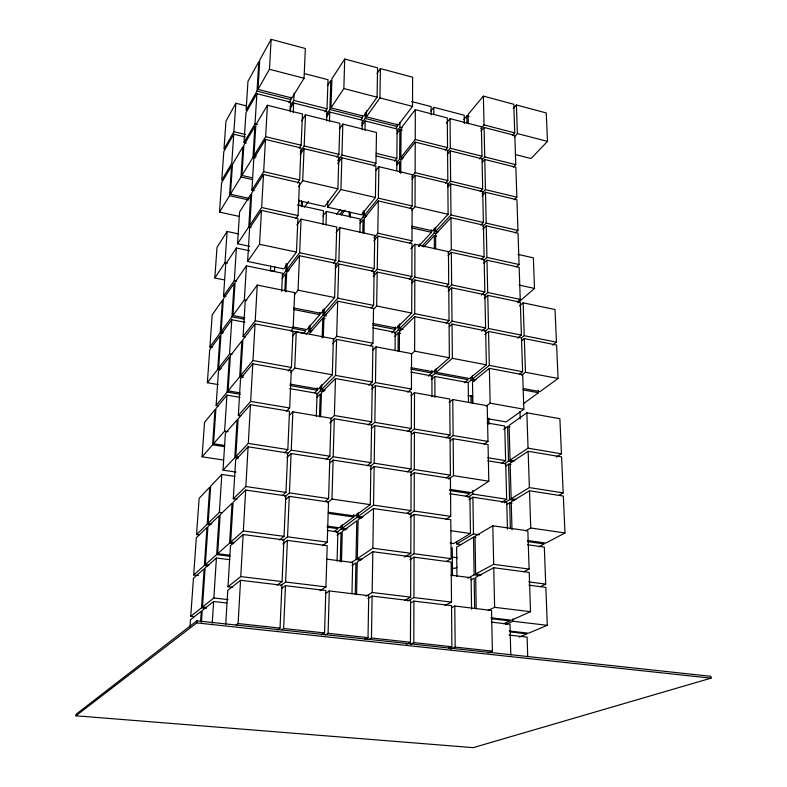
<?xml version="1.0" encoding="UTF-8"?>
<svg xmlns="http://www.w3.org/2000/svg" width="787" height="787" viewBox="0 0 787 787"><rect width="100%" height="100%" fill="white"/><g stroke="black" fill="none" stroke-linecap="round" stroke-linejoin="round"><path stroke-width="1.18" d="M419.668 246.331L419.678 243.931M410.647 644.13L413.805 642.615L413.923 601.111L451.541 605.636L451.895 646.747L448.59 648.232M407.696 600.993L413.932 597.559L414.051 557.176L451.158 562.095L451.512 602.104L444.98 605.459M408.925 556.881L414.06 553.714L414.169 514.413L450.784 519.705L451.128 558.662L446.072 561.584M409.112 514.501L414.178 511.038L414.287 472.771L450.43 478.417L450.754 516.361L445.776 519.548M410.529 472.308L414.296 469.485L414.405 432.22L450.075 438.202L450.4 475.161L446.465 477.916M410.686 432.024L414.405 429.013L414.513 392.703L449.731 398.999L450.046 435.024L446.16 437.975M411.207 354.327L414.631 351.14L414.729 316.63L449.072 323.506L449.377 357.77L433.283 371.808L410.962 367.657M403.111 329.409L399.501 328.71L414.739 313.669L414.828 280.005L448.757 287.157L449.052 320.565L446.396 323.024M411.493 280.605L414.838 277.113L414.936 244.275L448.442 251.673L448.728 284.284L446.111 286.852M411.945 210.218L415.034 206.656L415.123 175.363L447.852 183.223L448.118 214.3L432.811 230.906L411.935 226.203M412.073 176.367L415.133 172.678L415.221 142.132L447.557 150.199L447.823 180.557L445.432 183.263M403.21 158.108L400.858 157.528L415.231 139.506L415.31 109.668L447.282 117.932L447.537 147.592L445.176 150.386M406.259 644.278L410.45 642.251L410.617 600.717L372.113 596.093L367.913 598.573M404.42 600.599L410.627 597.156L410.784 556.743L372.812 551.717L357.239 562.036L356.57 594.647M404.666 557.088L410.794 553.281L410.952 513.95L373.491 508.53L358.115 519.813L357.318 558.613L362.109 559.242M406.928 513.35L410.962 510.576L411.109 472.279L374.15 466.504L370.352 469.544M407.371 471.807L411.119 468.993L411.267 431.689L374.789 425.57L371.257 428.64M407.568 431.502L411.276 428.492L411.414 392.142L375.419 385.709L371.926 388.965M407.764 392.231L411.424 389.024L411.562 353.599L376.029 346.86L372.576 350.304M372.841 323.477L396.54 328.13L411.719 313.059L411.847 279.375L377.209 272.086L373.225 276.532M409.358 279.11L411.857 276.483L411.985 243.626L377.77 236.08L373.835 240.694M409.525 243.527L411.995 240.802L412.122 208.732L378.321 200.941L364.302 218.196L363.997 232.834M409.82 208.663L412.132 205.978L412.25 174.675L378.862 166.657L375.94 170.415M366.496 110.819L366.378 116.84L398.36 124.936L412.516 106.373L412.624 77.205L380.406 68.587L377.042 73.427M399.324 350.963L399.481 331.612L414.729 316.63M399.501 328.71L399.54 323.811M400.731 173.337L400.839 160.115L415.221 142.132M400.858 157.528L401.095 128.153L415.31 109.668M395.064 350.431L395.231 332.311L372.733 327.923M391.867 332.773L395.261 329.399L395.281 326.959M396.746 170.572L396.835 160.961L376.048 155.915M394.582 161.246L396.855 158.384L397.13 129.029L365.168 120.982L361.764 125.713M395.733 128.37L397.16 126.51L397.179 124.12M398.035 350.992L398.183 332.881L400.593 333.354M394.808 333.344L398.212 329.979L398.252 325.09M399.53 172.451L399.619 161.64L396.569 165.447M396.599 162.879L399.639 159.063L399.885 129.727L402.206 130.308M397.051 130.927L399.904 127.209L399.944 122.428M368.267 639.683L371.454 638.021L372.113 596.093M365.876 596.251L372.172 592.493L372.812 551.717M357.318 558.613L372.861 548.214L373.491 508.53M358.252 512.819L358.174 516.479L373.54 505.126L374.15 466.504M370.402 466.248L374.199 463.189L374.789 425.57M371.316 425.433L374.838 422.344L375.419 385.709M371.976 385.837L375.468 382.561L376.029 346.86M373.451 309.429L376.668 306.015L377.209 272.086M373.274 273.63L377.248 269.174L377.77 236.08M373.884 237.871L377.819 233.237L378.321 200.941M366.722 216.002L364.351 215.471L378.37 198.176L378.862 166.657M366.378 116.84L379.944 97.922L380.406 68.587M364.853 639.319L368.021 637.647L368.729 595.68L329.3 590.948L325.356 593.496M328.366 512.258L354.957 516.026L370.254 504.644L370.903 465.993L333.098 460.08L329.517 463.209M367.175 465.747L370.952 462.677L371.582 425.039L334.288 418.782L329.861 422.953M368.129 424.891L371.641 421.802L372.251 385.138L335.459 378.557L321.44 392.733L320.624 416.874M368.837 385.276L372.31 381.99L372.91 346.27L336.59 339.384L332.507 343.771M370.382 345.798L372.959 343.201L373.54 308.386L337.692 301.205L323.969 316.876L323.3 337.052M371.189 307.963L373.589 305.395L374.159 271.446L338.774 263.989L334.996 268.534M371.828 271.21L374.209 268.524L374.76 235.411L339.827 227.699L336.088 232.431M327.835 201.187L327.638 207.188L361.44 214.812L375.399 197.488L375.93 165.959L341.853 157.774L337.692 163.519M373.795 166.077L375.97 163.243L376.491 132.472L342.827 124.071L339.394 129.009M377.081 97.185L377.573 67.83L344.706 59.035L331.927 78.789L330.963 107.878L363.564 116.132L377.081 97.185L343.85 88.567L330.963 107.878M355.271 594.244L355.931 562.912L352.005 565.509M351.1 562.774L355.999 559.498L356.806 520.768L342.256 531.441L341.479 562.007M342.424 524.614L342.335 528.195L356.875 517.443L356.954 513.793M362.827 233.06L363.112 219.652L360.141 223.301M360.2 220.586L363.161 216.937L363.289 210.985M364.971 130.435L365.168 120.982M361.823 123.185L365.227 118.444L365.355 112.433M364.351 215.471L364.45 210.7M351.976 593.851L352.665 562.489L326.575 559.124M327.372 526.129L339.187 527.752L353.668 516.99L353.717 514.55M359.905 232.421L360.2 219.002L326.418 211.428L322.906 216.081M362.158 129.727L362.364 120.273L329.783 112.069L326.359 117.165M361.066 119.634L362.423 117.735L362.473 115.335M340.269 561.633L341.017 532.346L337.082 535.239M336.177 532.74L341.105 529.1L341.204 525.411M349.172 216.553L349.3 211.693M350.235 217.566L350.353 212.697M337.092 561.22L337.879 531.914L327.254 530.468M325.08 635.03L328.081 633.319L329.3 590.948M327.441 502.716L331.966 499.076L333.098 460.08M329.615 459.874L333.196 456.735L334.288 418.782M330.845 418.881L334.386 415.526L335.459 378.557M325.139 390.254L321.539 389.624L335.547 375.389L336.59 339.384M333.422 339.817L336.679 336.295L337.692 301.205M326.408 314.377L324.067 313.915L337.78 298.194L338.774 263.989M335.085 265.613L338.863 261.048L339.827 227.699M327.638 207.188L340.928 189.51L341.853 157.774M337.771 160.814L341.932 155.049L342.827 124.071M343.85 88.567L344.706 59.035M321.371 634.775L324.559 632.935L325.838 590.535L285.465 585.685L281.52 588.479M320.053 590.762L325.946 586.895L327.185 545.666L287.393 540.394L282.828 544.014M322.434 545.696L327.294 542.135L328.494 502.027L289.272 496.361L285.651 499.519M325.001 501.506L328.602 498.584L329.773 459.559L291.092 453.519L286.901 457.513M326.31 459.362L329.871 456.214L331.012 418.231L292.862 411.837L289.547 415.251M289.891 384.076L318.371 389.063L332.311 374.809L333.393 338.774L296.276 331.73L292.439 336.226M293.512 307.924L320.988 313.315L334.632 297.555L335.665 263.33L299.513 255.716L286.724 272.45L285.819 291.78M333.501 263.133L335.754 260.399L336.757 227.02L301.067 219.15L296.847 224.944M298.499 200.606L324.667 206.519L337.898 188.811L338.853 157.056L304.067 148.704L300.142 154.577M336.866 157.213L338.931 154.331L339.866 123.333L305.504 114.764L301.618 120.805M319.473 416.825L320.25 393.923L316.925 397.287M317.033 394.198L320.358 390.824L320.516 385.964M322.149 337.839L322.808 318.204L325.149 318.656M312.262 330.629L309.891 330.176L322.906 315.253L323.113 309.261M325.966 224.925L326.418 211.428M329.458 121.582L329.783 112.069M326.448 114.627L329.861 109.511L330.845 80.461L327.638 85.419M321.539 389.624L321.706 384.754M324.067 313.915L324.234 309.124M316.285 416.284L317.082 393.382L289.813 388.63M314.721 392.802L317.191 390.273L317.279 387.843M292.853 326.93L306.871 329.605L319.827 314.652L319.916 312.252M322.985 224.275L323.447 210.759L297.299 204.895M326.585 120.864L326.92 111.351L293.679 102.979L289.813 109.216M324.962 111.862L327.008 108.793L328.022 79.733L304.559 73.614M309.891 330.176L310.078 325.306M306.468 334.101L308.789 331.445L308.976 326.575M301.342 206.735L301.598 200.606M281.648 629.748L283.645 628.498L285.465 585.685M280.693 585.548L285.622 582.016L287.393 540.394M282.986 540.472L287.55 536.823L289.272 496.361M284.904 496.863L289.419 492.888L291.092 453.519M287.048 454.158L291.239 450.144L292.862 411.837M290.619 372.605L294.732 368.05L296.276 331.73M294.249 294.928L298.037 290.196L299.513 255.716M289.223 270.03L286.862 269.548L299.631 252.755L301.067 219.15M298.529 186.696L302.7 180.676L304.067 148.704M300.26 151.842L304.175 145.959L305.504 114.764M302.297 206.548L302.513 201.639M277.073 629.994L280.044 628.105L281.913 585.253L240.556 580.285L227.777 590.358L225.741 624.13M277.172 585.125L282.071 581.583L283.891 539.931L243.144 534.53L230.473 545.676L227.994 586.738L232.745 587.289M279.513 540.01L284.048 536.36L285.819 495.859L245.662 490.055L233.09 502.204L230.68 542.154L234.3 542.617M282.376 495.574L285.966 492.387L287.688 452.987L248.102 446.8L235.647 459.913L233.296 498.781L236.867 499.283M284.5 452.83L287.835 449.603L289.508 411.267L250.482 404.725L238.127 418.733L235.844 456.578L238.264 456.942M286.35 411.424L289.655 407.981L291.279 370.657L252.794 363.781L240.547 378.636L238.323 415.487L240.704 415.88M288.15 371.11L291.426 367.46L293.01 331.111L255.047 323.91L242.898 339.561L240.733 375.468L243.085 375.881M290.856 330.707L293.148 327.992L294.692 292.587L257.251 285.091L245.2 301.49L243.085 336.482L245.485 336.925M296.463 252.086L297.929 218.452L261.471 210.414L249.617 228.191L247.61 261.451L283.753 268.898L296.463 252.086L259.553 244.285L247.61 261.451M295.951 218.481L298.057 215.569L299.483 182.771L263.497 174.478L251.751 192.894L249.794 225.338L261.638 207.502L263.497 174.478M297.535 182.968L299.611 179.957L301.008 147.966L265.485 139.437L253.827 158.443L251.919 190.1L254.26 190.631M299.178 148.172L301.126 145.221L302.493 114.007L267.413 105.261L255.854 124.818L253.985 155.728L256.306 156.269M304.048 78.247L305.346 48.499L271.141 39.35L259.769 59.94L257.988 89.403L291.918 97.991L304.048 78.247L269.449 69.276L257.988 89.403M298.539 206.105L298.804 199.977M284.845 290.757L285.642 273.866L282.071 278.539M282.208 275.657L285.779 270.964L286.124 263.645M293.226 112.551L293.679 102.979M289.931 106.658L293.797 100.402L294.141 93.092M286.862 269.548L287.147 263.429M281.667 291.338L282.533 273.227L246.42 265.829L235.087 282.071L232.942 315.498L244.875 317.771M290.305 111.823L290.757 102.241L256.857 93.702L245.947 112.826L244.039 142.486L246.361 143.037M288.957 102.802L290.885 99.664L291.003 97.234M274.447 271.318L274.693 266.518M270.462 270.876L270.718 266.085M236.13 624.947L238.107 623.56L240.556 580.285M227.994 586.738L240.763 576.576L243.144 534.53M230.68 542.154L243.35 530.93L245.662 490.055M233.296 498.781L245.859 486.543L248.102 446.8M235.844 456.578L248.299 443.396L250.482 404.725M238.323 415.487L250.669 401.409L252.794 363.781M240.733 375.468L252.981 360.544L255.047 323.91M243.085 336.482L255.234 320.771L257.251 285.091M259.553 244.285L261.471 210.414M251.919 190.1L263.665 171.645L265.485 139.437M253.985 155.728L265.642 136.672L267.413 105.261M269.449 69.276L271.141 39.35M217.665 553.694L229.617 543.099L232.027 503.237L220.163 514.718L217.665 553.694L229.784 555.228M223.016 470.154L234.792 457.69L237.084 419.914L225.397 433.165L223.016 470.154L235.992 472.082M228.112 390.854L239.701 376.727L241.875 340.889L230.365 355.724L228.112 390.854L239.956 392.88M232.942 315.498L244.364 299.886L246.42 265.829M237.546 243.773L248.79 226.843L250.748 194.448L239.582 211.939L237.546 243.773L249.577 246.311M241.924 175.452L253.001 157.341L254.87 126.481L243.872 145.093L241.924 175.452L252.489 177.872M244.039 142.486L255.037 123.834L256.857 93.702M257.015 91.115L258.805 61.691L247.964 81.297L246.105 110.278L257.015 91.115L290.885 99.664M212.224 623.235L213.621 601.504L226.735 602.99M216.425 558.022L205.122 567.968L202.466 607.033L213.857 597.982L216.425 558.022L229.755 559.695M205.348 564.613L216.651 554.589L219.16 515.692L207.925 526.552L205.348 564.613L208.899 565.056M211.762 523.778L208.142 523.286L219.376 512.347L221.816 474.463L234.782 476.371M224.452 445.442L213.533 443.74L224.61 431.119L226.931 395.143L239.956 397.346M216.13 405.453L227.128 392.054L229.391 356.973L218.461 371.051L216.13 405.453L218.53 405.846M221.029 368.513L218.668 368.09L229.578 353.963L231.781 319.758L244.905 322.237M221.137 331.642L231.978 316.817L234.123 283.448L223.351 298.873L221.137 331.642L223.547 332.084M225.928 296.522L223.547 296.05L234.31 280.575L236.415 248.013L249.636 250.778M230.443 194.222L240.989 176.986L242.937 146.667L232.47 164.394L230.443 194.222L249.489 198.472M200.616 620.933L201.275 611.233L190.493 619.723L189.972 627.062M190.739 616.369L201.511 607.8L204.158 568.804L193.454 578.229L190.739 616.369L194.359 616.762M193.681 574.953L204.384 565.459L206.971 527.477L196.327 537.767L193.681 574.953L198.462 575.523M196.553 534.58L207.197 524.211L209.716 487.192L199.141 498.319L196.553 534.58L198.993 534.894M202.092 456.794L212.598 444.812L214.999 409.604L204.551 422.275L202.092 456.794L223.439 460.031M207.365 382.718L217.733 369.29L220.016 335.774L209.706 349.812L207.365 382.718L218.127 384.568M209.913 346.988L220.212 332.891L222.446 300.181L212.195 314.849L209.913 346.988L212.274 347.411M224.374 279.906L214.821 277.998L224.993 262.671L227.118 231.476L238.736 233.946M219.504 212.116L229.548 195.688L231.575 165.9L221.59 182.8L219.504 212.116L239.327 216.435M233.739 134.213L231.752 163.342L221.777 180.272L223.813 151.606L233.739 134.213L245.347 136.997M235.844 103.245L225.987 121.09L223.99 149.136L233.906 131.714L235.844 103.245L246.557 105.901M201.413 622.625L202.239 610.476L213.621 601.504M208.142 523.286L210.66 486.199L221.816 474.463M213.533 443.74L215.923 408.483L226.931 395.143M218.668 368.09L220.94 334.524L231.781 319.758M223.547 296.05L225.712 264.058L236.415 248.013M75.946 715.786L196.74 622.891L196.888 620.815L710.887 676.318L711.054 678.148L473.223 747.65L75.946 715.786L76.113 714.242L196.888 620.815M214.821 277.998L217.005 247.325L227.118 231.476M304.254 207.306L308.465 201.472M397.032 133.436L399.885 129.727M336.423 214.517L340.102 209.745M339.935 214.182L342.896 210.365M341.342 214.861L345.04 210.109M430.863 111.036L433.814 107.307L464.232 115.227L464.35 123.49M446.318 123.175L450.026 118.64L481.378 126.756L481.998 156.21L479.539 158.944M412.063 179.042L415.123 175.363M463.789 119.575L466.848 115.915L469.15 116.515M512.347 135.502L514.737 132.885L513.793 104.278L483.385 96.142L468.147 114.361L468.295 123.815M447.164 151.999L450.321 148.281L450.026 118.64M447.183 154.606L450.341 150.897L482.047 158.807L482.677 188.949L480.198 191.605M480.936 128.478L484.015 124.917L483.385 96.142M303.467 333.54L305.779 330.874L292.498 328.346M480.985 131.006L484.074 127.455L514.816 135.403L515.78 164.67L513.36 167.218M309.783 333.078L322.808 318.204M513.252 108.547L516.41 104.976L546.247 112.954L547.516 141.385L531.038 158.521L515.633 154.616M447.439 184.837L450.636 181.236L450.341 150.897M447.469 187.503L450.666 183.902L482.736 191.605L483.385 222.465L480.867 225.033M482.254 159.623L484.723 156.898L484.074 127.455M482.313 162.211L484.782 159.486L515.869 167.238L516.852 197.183L514.275 199.78M410.794 248.8L414.936 244.275M514.186 137.056L517.384 133.574L516.41 104.976M418.546 246.37L431.512 232.313L431.502 229.873M422.107 246.105L434.296 232.942L434.286 228.063M437.966 232.067L435.605 231.535L450.971 214.959L450.666 183.902M423.731 247L434.316 235.628L436.667 236.159M481.555 259.248L484.103 256.778L483.444 225.18L450.99 217.694L435.614 234.231L435.673 248.662M482.116 193.149L485.441 189.618L484.782 159.486M482.165 195.786L485.5 192.264L516.941 199.809L517.954 230.453L515.337 232.972M411.483 283.487L414.828 280.005M448.029 252.873L451.305 249.509L450.99 217.694M448.049 255.667L451.335 252.312L484.162 259.553L484.841 291.918L481.398 295.086M482.805 226.528L486.179 223.105L485.5 192.264M482.864 229.224L486.238 225.82L518.043 233.149L519.076 264.521L516.429 266.941M394.779 336.236L398.183 332.881M448.147 288.317L451.649 284.894L451.335 252.312M448.177 291.17L451.679 287.767L484.9 294.761L485.599 327.923L481.919 331.12M483.523 260.694L486.927 257.398L486.238 225.82M483.572 263.468L486.986 260.182L519.164 267.275L520.227 299.394L517.541 301.726M449.347 323.614L452.004 321.165L451.679 287.767M449.367 326.546L452.033 324.106L485.658 330.835L486.376 364.814L469.583 378.547L436.214 372.349L436.195 368.749M484.251 295.686L487.704 292.518L486.986 260.182M484.31 298.519L487.763 295.371L520.315 302.228L521.397 335.124L517.777 338.095M428.325 376.137L431.915 372.999L431.915 370.598M431.237 376.668L434.847 373.54L434.837 369.949M436.214 372.349L452.358 358.331L452.033 324.106M517.964 302.749L534.511 288.416L533.35 257.851L518.053 254.417M410.834 395.881L414.513 392.703M484.802 331.701L488.491 328.504L487.763 295.371M431.246 379.609L434.857 376.491L468.206 382.639L468.501 402.127M484.861 334.603L488.56 331.416L521.496 338.017L522.607 371.72L519.695 373.963M519.528 305.897L523.119 302.818L555.012 309.527L556.468 342.178L552.71 345.08M464.409 382.787L468.167 379.708L434.847 373.54M521.506 337.918L524.231 335.695L556.468 342.178M468.206 382.541L471.029 380.239L474.659 380.918M472.407 375.507L472.456 379.078L489.298 365.375L522.607 371.72M521.604 340.801L524.329 338.587L556.596 345.05L558.091 378.478L540 391.621L523.394 388.542M487.242 418.635L506.149 421.95L523.837 409.23L522.706 374.691L489.366 368.365L472.505 382.01L472.849 402.747M449.121 402.482L452.761 399.54L487.232 405.708L487.979 441.418L484.153 444.143M411.611 434.463L414.405 432.22M521.584 375.242L525.47 372.271L558.091 378.478M486.336 406.053L490.134 403.17L523.837 409.23M449.21 438.487L453.115 435.545L487.979 441.418M450.213 440.907L453.145 438.713L488.048 444.566L488.816 481.201L471.344 492.642L449.849 489.347M334.042 531.589L337.957 528.667L326.998 527.162M410.519 475.574L414.287 472.771M523.168 403.859L538.475 392.743L538.377 390.313M503.601 429.328L507.576 426.505L509.976 426.918M556.281 457.06L561.446 453.814L559.882 418.704L526.847 412.791L509.081 425.433L510.055 460.129L514.737 460.897M448.56 479.086L453.499 475.653L488.816 481.201M410.116 517.167L414.169 514.413M501.644 463.336L505.647 460.661L504.733 426.003L487.015 422.924M504.506 463.809L508.53 461.133L512.16 461.733M510.055 460.129L528.047 448.177L561.446 453.814M505.588 466.179L508.609 464.182L510.95 464.566M558.996 495.328L563.187 492.898L561.584 456.903L528.146 451.295L510.133 463.179L511.127 498.732L515.869 499.46M465.953 496.164L469.859 493.606L449.593 490.517M467.94 497.246L472.83 494.069L506.671 499.233L505.726 463.72L487.802 460.788M468.963 499.755L472.889 497.217L506.759 502.362L507.467 529.061M501.594 502.352L506.671 499.233M409.938 559.695L414.051 557.176M504.487 502.795L509.582 499.676L514.314 500.404M511.127 498.732L529.376 487.586L563.187 492.898M506.612 504.664L509.671 502.804L512.042 503.168M527.831 540.531L545.824 543.079L564.977 532.986L563.335 496.066L529.484 490.773L511.216 501.87L512.003 529.808M449.623 493.685L469.908 496.764L470.449 533.507L453.646 543.542L450.095 543.05M456.578 541.545L456.608 543.945L473.469 533.93L479.372 534.767M475.879 537.491L473.518 537.167L456.637 547.113L456.942 576.605M523.906 571.696L529.11 569.07L527.851 530.841L492.819 525.785L475.023 536.272L475.633 573.998L481.624 574.785M456.972 567.201L454.866 568.381L452.476 568.066M525.608 530.871L530.753 527.998L564.977 532.986M410.804 602.812L413.923 601.111M467.704 578.258L474.108 574.815L480.09 575.592M475.633 573.998L493.675 564.338L529.11 569.07M470.96 579.842L474.168 578.14L474.64 608.321M490.881 617.756L511.511 620.186L530.507 611.676L529.218 572.434L493.744 567.742L475.692 577.324L476.204 608.774M538.859 546.758L544.211 543.935L527.438 541.564M451.492 607.682L454.768 606.02L491.531 610.437L492.387 651.134L488.038 652.954M488.156 610.397L494.62 607.328L530.507 611.676M540.305 586.689L545.725 584.111L544.329 547.113L527.546 544.752M503.552 623.757L509.907 620.913L491.737 618.769M450.735 649.078L455.171 647.101L492.387 651.134M505.49 624.583L512.927 621.268L547.29 625.311L545.853 587.368L528.864 585.184M519.233 637.126L527.005 633.86L510.173 631.931M547.29 625.311L528.589 633.191L509.317 630.977M196.74 622.891L711.054 678.148M238.107 623.56L280.044 628.105M283.645 628.498L324.559 632.935M328.081 633.319L368.021 637.647M371.454 638.021L410.45 642.251M413.805 642.615L451.895 646.747M202.466 607.033L206.066 607.436M201.511 607.8L206.302 608.331M509.051 635.07L527.103 637.116L527.723 656.732M213.857 597.982L228.132 599.615M491.806 622.163L509.996 624.288L510.812 654.991M240.763 576.576L282.071 581.583M285.622 582.016L325.946 586.895M372.172 592.493L410.627 597.156M413.932 597.559L451.512 602.104M204.384 565.459L208.043 565.912M216.651 554.589L229.961 556.271M451 575.149L471.108 577.747L471.58 609.158M229.617 543.099L233.227 543.571M355.999 559.498L360.78 560.118M528.756 581.908L545.725 584.111M207.197 524.211L210.808 524.693M452.417 557.068L457.296 557.727M243.35 530.93L284.048 536.36M287.55 536.823L327.294 542.135M372.861 548.214L410.794 553.281M414.06 553.714L451.128 558.662M342.335 528.195L347.116 528.844M456.608 543.945L461.408 544.604M219.376 512.347L221.757 512.681M341.105 529.1L345.877 529.759M328.327 513.409L353.668 516.99M356.875 517.443L361.597 518.112M451.138 530.772L470.449 533.507M358.174 516.479L362.905 517.148M245.859 486.543L285.966 492.387M289.419 492.888L328.602 498.584M331.966 499.076L370.254 504.644M373.54 505.126L410.962 510.576M414.178 511.038L450.754 516.361M234.792 457.69L238.412 458.241M212.598 444.812L224.708 446.691M248.299 443.396L287.835 449.603M291.239 450.144L329.871 456.214M333.196 456.735L370.952 462.677M374.199 463.189L411.119 468.993M414.296 469.485L450.4 475.161M224.61 431.119L228.2 431.699M487.743 457.729L505.647 460.661M250.669 401.409L289.655 407.981M334.386 415.526L371.641 421.802M374.838 422.344L411.276 428.492M414.405 429.013L450.046 435.024M227.128 392.054L240.143 394.267M217.733 369.29L220.094 369.703M239.701 376.727L243.331 377.367M289.95 385.512L317.191 390.273M320.358 390.824L323.949 391.454M468.078 395.635L472.83 396.491M229.578 353.963L231.998 354.396M252.981 360.544L291.426 367.46M294.732 368.05L332.311 374.809M335.547 375.389L372.31 381.99M375.468 382.561L411.424 389.024M472.456 379.078L475.968 379.728M220.212 332.891L222.623 333.344M410.804 369.083L431.915 372.999M523.07 389.89L538.475 392.743M410.794 372.054L431.925 375.95L431.984 396.825M255.234 320.771L293.148 327.992M336.679 336.295L372.959 343.201M414.631 351.14L449.377 357.77M452.358 358.331L486.376 364.814M231.978 316.817L243.881 319.089M308.789 331.445L311.15 331.898M291.17 331.012L305.661 333.767M244.364 299.886L246.715 300.349M293.59 309.517L319.827 314.652M322.906 315.253L326.408 315.931M372.782 325.001L395.261 329.399M398.212 329.979L400.613 330.451M298.037 290.196L334.632 297.555M337.78 298.194L373.589 305.395M376.668 306.015L411.719 313.059M414.739 313.669L449.052 320.565M452.004 321.165L485.599 327.923M488.491 328.504L521.397 335.124M234.31 280.575L236.661 281.048M270.157 270.384L274.948 271.367M224.993 262.671L227.345 263.153M285.779 270.964L288.131 271.446M299.631 252.755L335.754 260.399M338.863 261.048L374.209 268.524M377.248 269.174L411.857 276.483M414.838 277.113L448.728 284.284M451.649 284.894L484.841 291.918M487.704 292.518L520.227 299.394M248.79 226.843L251.161 227.354M519.056 285.091L534.511 288.416M261.638 207.502L298.057 215.569M377.819 233.237L411.995 240.802M451.305 249.509L484.103 256.778M486.927 257.398L519.076 264.521M229.548 195.688L248.564 199.918M363.161 216.937L365.532 217.468M411.827 227.886L431.512 232.313M434.296 232.942L436.657 233.473M240.989 176.986L252.706 179.662M263.665 171.645L299.611 179.957M302.7 180.676L337.898 188.811M340.928 189.51L375.399 197.488M378.37 198.176L412.132 205.978M415.034 206.656L448.118 214.3M450.971 214.959L483.385 222.465M486.179 223.105L517.954 230.453M253.001 157.341L255.391 157.902M265.642 136.672L301.126 145.221M304.175 145.959L338.931 154.331M341.932 155.049L375.97 163.243M415.133 172.678L447.823 180.557M450.636 181.236L482.677 188.949M485.441 189.618L516.852 197.183M233.906 131.714L245.514 134.498M255.037 123.834L257.398 124.405M376.088 153.327L396.855 158.384M399.639 159.063L401.99 159.633M415.231 139.506L447.537 147.592M450.321 148.281L481.998 156.21M484.723 156.898L515.78 164.67M293.797 100.402L327.008 108.793M329.861 109.511L362.423 117.735M365.227 118.444L397.16 126.51M399.904 127.209L402.226 127.789M379.944 97.922L412.516 106.373M484.015 124.917L514.737 132.885M517.384 133.574L547.516 141.385M411.621 101.523L431.138 106.609L431.168 114.922M523.119 302.818L524.231 335.695M524.329 338.587L525.47 372.271M526.847 412.791L528.047 448.177M528.146 451.295L529.376 487.586M529.484 490.773L530.753 527.998M519.971 411.571L520.197 418.881M507.576 426.505L508.53 461.133M508.609 464.182L509.582 499.676M509.671 502.804L510.369 528.274M512.858 618.877L512.927 621.268M488.56 331.416L489.298 365.375M489.366 368.365L490.134 403.17M492.819 525.785L493.675 564.338M493.744 567.742L494.62 607.328M488.796 418.222L488.934 424.35M472.289 395.684L472.407 403.023M466.848 115.915L466.966 122.988M471 377.868L471.029 380.239M472.78 490.488L472.83 494.069M472.889 497.217L473.469 533.93M473.518 537.167L474.108 574.815M470.931 395.517L471.049 402.846M452.761 399.54L453.115 435.545M453.145 438.713L453.499 475.653M454.768 606.02L455.171 647.101M452.259 547.555L452.515 575.779M435.585 227.876L435.605 231.535M433.814 107.307L433.844 114.43M434.316 235.628L434.365 248.84M434.857 376.491L434.936 397.356"/></g></svg>
